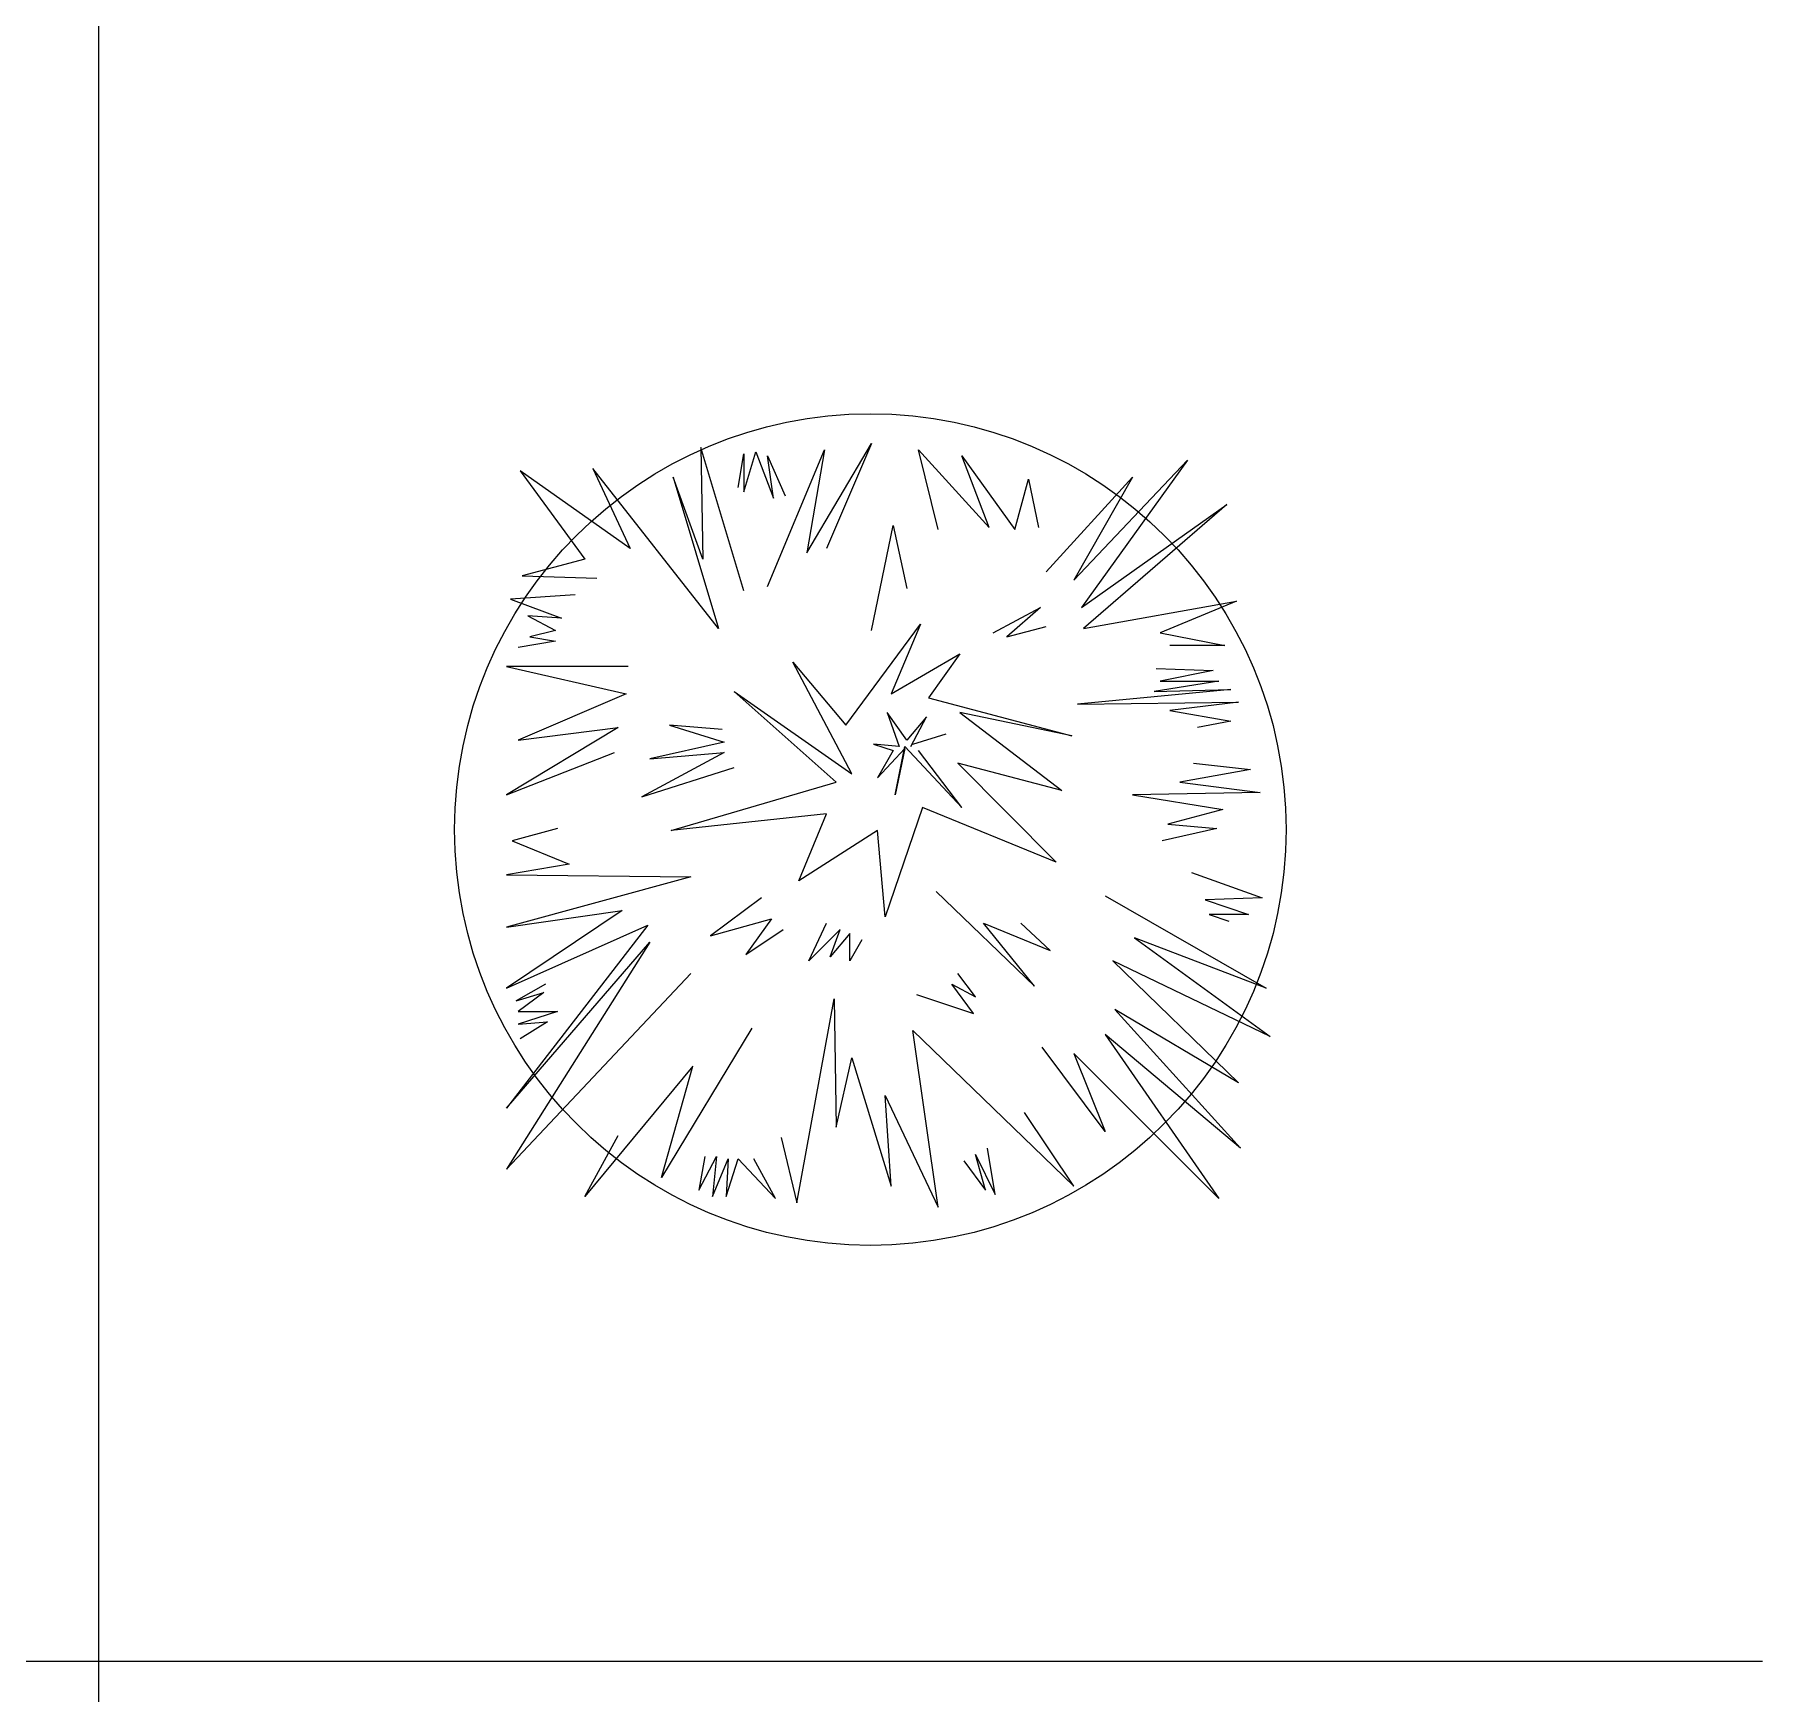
# Model space of a CAD drawing. Header units: millimetres. Extents: x -4017 to 59953, y -688 to 66564.
# Drawn here: x 55443 to 57853, y 11691 to 14005 of the extents above; entities that cross this region are included whole.
import ezdxf

# ---------------------------------------------------------------- set-up
doc = ezdxf.new("R2010")
doc.units = ezdxf.units.MM
doc.layers.add('www.cad-blocks.net', color=7, linetype='Continuous')
doc.styles.get("Standard").update_dxf_attribs({"font": 'arial.ttf'})

# ---------------------------------------------------------------- blocks, each defined once
blk = doc.blocks.new('A$C516926BB')
for p, q in [((57.9904, 38.5194), (57.9904, 0)), ((0, 2.361), (60.3118, 2.361))]:
    blk.add_line(p, q)
blk = doc.blocks.new('A$C6DC04D7B')
for p, q in [((0.3434, 1.1128), (0.3462, 0.9573)), ((0.4037, 0.9132), (0.3434, 1.1128)), ((0.4365, 0.9191), (0.5159, 1.1098)), ((0.4913, 0.966), (0.5817, 1.1186)), ((0.5159, 1.1098), (0.4913, 0.966)), ((0.5817, 1.1186), (0.5187, 0.9719)), ((0.6474, 1.1098), (0.746, 1.0013)), ((0.6747, 0.9984), (0.6474, 1.1098)), ((0.3954, 1.057), (0.4037, 1.104)), ((0.4037, 1.0512), (0.4201, 1.1069)), ((0.4037, 1.104), (0.4037, 1.0512)), ((0.4201, 1.1069), (0.4447, 1.0423)), ((0.4365, 1.1011), (0.4612, 1.0453)), ((0.4447, 1.0423), (0.4365, 1.1011)), ((0.7076, 1.1011), (0.7816, 0.9984)), ((0.746, 1.0013), (0.7076, 1.1011)), ((0.8637, 0.9279), (1.0226, 1.0951)), ((1.0226, 1.0951), (0.8747, 0.8897)), ((0.0915, 1.0805), (0.1818, 0.9573)), ((0.2448, 0.9719), (0.0915, 1.0805)), ((0.1928, 1.0834), (0.2448, 0.9719)), ((0.368, 0.8604), (0.1928, 1.0834)), ((0.305, 1.0717), (0.368, 0.8604)), ((0.3462, 0.9573), (0.305, 1.0717)), ((0.7816, 0.9984), (0.8008, 1.0687)), ((0.8008, 1.0687), (0.8144, 1.0013)), ((0.8254, 0.9396), (0.9459, 1.0717)), ((0.9459, 1.0717), (0.8637, 0.9279)), ((0.8747, 0.8897), (1.0773, 1.0335)), ((1.0773, 1.0335), (0.8774, 0.8604)), ((0.5817, 0.8575), (0.6118, 1.0042)), ((0.6118, 1.0042), (0.6309, 0.9162)), ((0.1818, 0.9573), (0.0942, 0.9338)), ((0.0942, 0.9338), (0.1983, 0.9308)), ((0.1682, 0.9074), (0.0778, 0.9015)), ((0.0778, 0.9015), (0.149, 0.8751)), ((0.8774, 0.8604), (1.091, 0.8986)), ((1.091, 0.8986), (0.9842, 0.8546)), ((0.1024, 0.878), (0.1407, 0.8575)), ((0.149, 0.8751), (0.1024, 0.878)), ((0.7514, 0.8546), (0.8172, 0.8897)), ((0.8172, 0.8897), (0.7706, 0.8487)), ((0.1407, 0.8575), (0.1051, 0.8487)), ((0.1051, 0.8487), (0.1407, 0.8428)), ((0.546, 0.7255), (0.6501, 0.8663)), ((0.6501, 0.8663), (0.6091, 0.7695)), ((0.7706, 0.8487), (0.8254, 0.8633)), ((0.9842, 0.8546), (1.0746, 0.8369)), ((0.1407, 0.8428), (0.0887, 0.834)), ((0.6091, 0.7695), (0.7049, 0.8252)), ((0.7049, 0.8252), (0.661, 0.7636)), ((1.0746, 0.8369), (0.9979, 0.8369)), ((0.0723, 0.8076), (0.2393, 0.7695)), ((0.2421, 0.8076), (0.0723, 0.8076)), ((0.4721, 0.8135), (0.546, 0.7255)), ((0.5543, 0.6579), (0.4721, 0.8135)), ((0.9788, 0.8047), (1.0581, 0.8017)), ((1.0581, 0.8017), (0.9842, 0.787)), ((0.39, 0.7724), (0.5543, 0.6579)), ((0.5324, 0.6462), (0.39, 0.7724)), ((1.0828, 0.7753), (0.8692, 0.7548)), ((1.0664, 0.787), (0.976, 0.7724)), ((0.976, 0.7724), (1.0828, 0.7753)), ((0.9842, 0.787), (1.0664, 0.787)), ((0.2393, 0.7695), (0.0887, 0.7049)), ((0.661, 0.7636), (0.861, 0.7108)), ((0.8692, 0.7548), (1.0938, 0.7577)), ((1.0938, 0.7577), (0.9979, 0.746)), ((0.2996, 0.7255), (0.3763, 0.702)), ((0.3735, 0.7196), (0.2996, 0.7255)), ((0.6035, 0.7431), (0.62, 0.6961)), ((0.6309, 0.7049), (0.6035, 0.7431)), ((0.6583, 0.7372), (0.6309, 0.7049)), ((0.6364, 0.6961), (0.6583, 0.7372)), ((0.7049, 0.7431), (0.8473, 0.6345)), ((0.861, 0.7108), (0.7049, 0.7431)), ((0.9979, 0.746), (1.0828, 0.7313)), ((1.0828, 0.7313), (1.0363, 0.7225)), ((0.2284, 0.7225), (0.0723, 0.6286)), ((0.0887, 0.7049), (0.2284, 0.7225)), ((0.3763, 0.702), (0.2722, 0.6785)), ((0.6392, 0.699), (0.6857, 0.7137)), ((0.0723, 0.6286), (0.2229, 0.6873)), ((0.3763, 0.6873), (0.2612, 0.6257)), ((0.2722, 0.6785), (0.3763, 0.6873)), ((0.5844, 0.699), (0.6118, 0.6903)), ((0.62, 0.6961), (0.5844, 0.699)), ((0.5899, 0.6521), (0.6282, 0.6932)), ((0.6118, 0.6903), (0.5899, 0.6521)), ((0.6145, 0.6286), (0.6282, 0.6961)), ((0.6282, 0.6932), (0.6145, 0.6286)), ((0.6282, 0.6961), (0.7076, 0.611)), ((0.7076, 0.611), (0.6474, 0.6903)), ((0.2612, 0.6257), (0.39, 0.6668)), ((0.7021, 0.6726), (0.8391, 0.5347)), ((0.8473, 0.6345), (0.7021, 0.6726)), ((1.1102, 0.6639), (1.0116, 0.6462)), ((1.0308, 0.6726), (1.1102, 0.6639)), ((0.3023, 0.5787), (0.5324, 0.6462)), ((1.1239, 0.6315), (0.9459, 0.6286)), ((0.9459, 0.6286), (1.0718, 0.6081)), ((1.0116, 0.6462), (1.1239, 0.6315)), ((0.6529, 0.611), (0.6008, 0.4585)), ((0.8391, 0.5347), (0.6529, 0.611)), ((1.0718, 0.6081), (0.9952, 0.5876)), ((0.1435, 0.5817), (0.0805, 0.5641)), ((0.5187, 0.6022), (0.3023, 0.5787)), ((0.4803, 0.5083), (0.5187, 0.6022)), ((0.5899, 0.5787), (0.4803, 0.5083)), ((0.6008, 0.4585), (0.5899, 0.5787)), ((1.0636, 0.5817), (0.9869, 0.5641)), ((0.9952, 0.5876), (1.0636, 0.5817)), ((0.0805, 0.5641), (0.1599, 0.5318)), ((0.1599, 0.5318), (0.0723, 0.5171)), ((0.0723, 0.5171), (0.3297, 0.5142)), ((0.3297, 0.5142), (0.0723, 0.4438)), ((1.028, 0.5201), (1.1267, 0.4849)), ((0.4283, 0.4849), (0.3571, 0.432)), ((0.672, 0.4936), (0.8089, 0.3616)), ((0.9075, 0.4878), (1.1321, 0.3587)), ((1.1267, 0.4849), (1.0472, 0.4819)), ((0.2338, 0.4672), (0.0723, 0.3587)), ((0.0723, 0.4438), (0.2338, 0.4672)), ((1.0472, 0.4819), (1.1075, 0.4614)), ((1.0527, 0.4614), (1.0801, 0.4525)), ((1.1075, 0.4614), (1.0527, 0.4614)), ((0.2695, 0.4467), (0.0723, 0.1915)), ((0.0723, 0.3587), (0.2695, 0.4467)), ((0.3571, 0.432), (0.442, 0.4555)), ((0.442, 0.4555), (0.4064, 0.4056)), ((0.4064, 0.4056), (0.4584, 0.4408)), ((0.494, 0.3968), (0.5187, 0.4496)), ((0.5379, 0.4408), (0.494, 0.3968)), ((0.5241, 0.4027), (0.5379, 0.4408)), ((0.5516, 0.435), (0.5241, 0.4027)), ((0.5516, 0.3968), (0.5516, 0.435)), ((0.7377, 0.4496), (0.8309, 0.4115)), ((0.8089, 0.3616), (0.7377, 0.4496)), ((0.8309, 0.4115), (0.7898, 0.4496)), ((0.2722, 0.4232), (0.0723, 0.1063)), ((0.0723, 0.1915), (0.2722, 0.4232)), ((0.568, 0.4261), (0.5516, 0.3968)), ((0.9486, 0.4291), (1.1376, 0.2912)), ((1.1321, 0.3587), (0.9486, 0.4291)), ((0.9185, 0.3968), (1.0938, 0.2266)), ((1.1376, 0.2912), (0.9185, 0.3968)), ((0.0723, 0.1063), (0.3297, 0.3792)), ((0.127, 0.3645), (0.0859, 0.3411)), ((0.6939, 0.3645), (0.7268, 0.3469)), ((0.7241, 0.3234), (0.6939, 0.3645)), ((0.7268, 0.3469), (0.7021, 0.3792)), ((0.0859, 0.3411), (0.1243, 0.3528)), ((0.1243, 0.3528), (0.0887, 0.3264)), ((0.4776, 0.0594), (0.5296, 0.344)), ((0.5296, 0.344), (0.5324, 0.165)), ((0.6446, 0.3498), (0.7241, 0.3234)), ((0.1435, 0.3264), (0.0887, 0.3088)), ((0.0887, 0.3264), (0.1435, 0.3264)), ((0.9213, 0.3293), (1.0965, 0.1357)), ((1.0938, 0.2266), (0.9213, 0.3293)), ((0.0887, 0.3088), (0.1298, 0.3117)), ((0.1298, 0.3117), (0.0915, 0.2882)), ((0.4146, 0.3029), (0.2886, 0.0946)), ((0.6392, 0.3), (0.8637, 0.0828)), ((0.6747, 0.0535), (0.6392, 0.3)), ((0.9075, 0.2942), (1.0664, 0.0653)), ((1.0965, 0.1357), (0.9075, 0.2942)), ((0.9075, 0.1591), (0.8199, 0.2765)), ((1.0664, 0.0653), (0.8637, 0.2677)), ((0.8637, 0.2677), (0.9075, 0.1591)), ((0.3324, 0.2501), (0.1818, 0.0682)), ((0.2886, 0.0946), (0.3324, 0.2501)), ((0.5324, 0.165), (0.5543, 0.2618)), ((0.5543, 0.2618), (0.6091, 0.0828)), ((0.6008, 0.209), (0.6747, 0.0535)), ((0.6091, 0.0828), (0.6008, 0.209)), ((0.8637, 0.0828), (0.7952, 0.1855)), ((0.1818, 0.0682), (0.2284, 0.1533)), ((0.4557, 0.1504), (0.4776, 0.0594)), ((0.3407, 0.077), (0.3653, 0.1239)), ((0.3489, 0.1239), (0.3407, 0.077)), ((0.3653, 0.1239), (0.3599, 0.0682)), ((0.3599, 0.0682), (0.3817, 0.121)), ((0.379, 0.0682), (0.3954, 0.121)), ((0.3817, 0.121), (0.379, 0.0682)), ((0.3954, 0.121), (0.4475, 0.0653)), ((0.4475, 0.0653), (0.4174, 0.121)), ((0.7268, 0.1269), (0.7542, 0.0711)), ((0.7405, 0.077), (0.7268, 0.1269)), ((0.7542, 0.0711), (0.7433, 0.1357)), ((0.7104, 0.118), (0.7405, 0.077))]:
    blk.add_line(p, q)
blk.add_circle((0.58, 0.58), 0.58)
at = {"width": 0.8, "flags": 9}
for tag in ['YSIZE', 'XSIZE']:
    blk.add_attdef(tag, (0.5766, 0.5517), '', height=0.000156, dxfattribs=at)

msp = doc.modelspace()

# ---------------------------------------------------------------- block references
at = {"xscale": 1000, "yscale": 1000, "zscale": 1000}
msp.add_blockref('A$C6DC04D7B', (56028.5, 12316.2), dxfattribs=at)
at = {"layer": 'www.cad-blocks.net', "color": 155, "true_color": 0x546d8e, "xscale": 1000, "yscale": 1000, "zscale": 1000}
msp.add_blockref('A$C516926BB', (-2458.7, 9375.6), dxfattribs=at)

doc.saveas('drawing.dxf')
